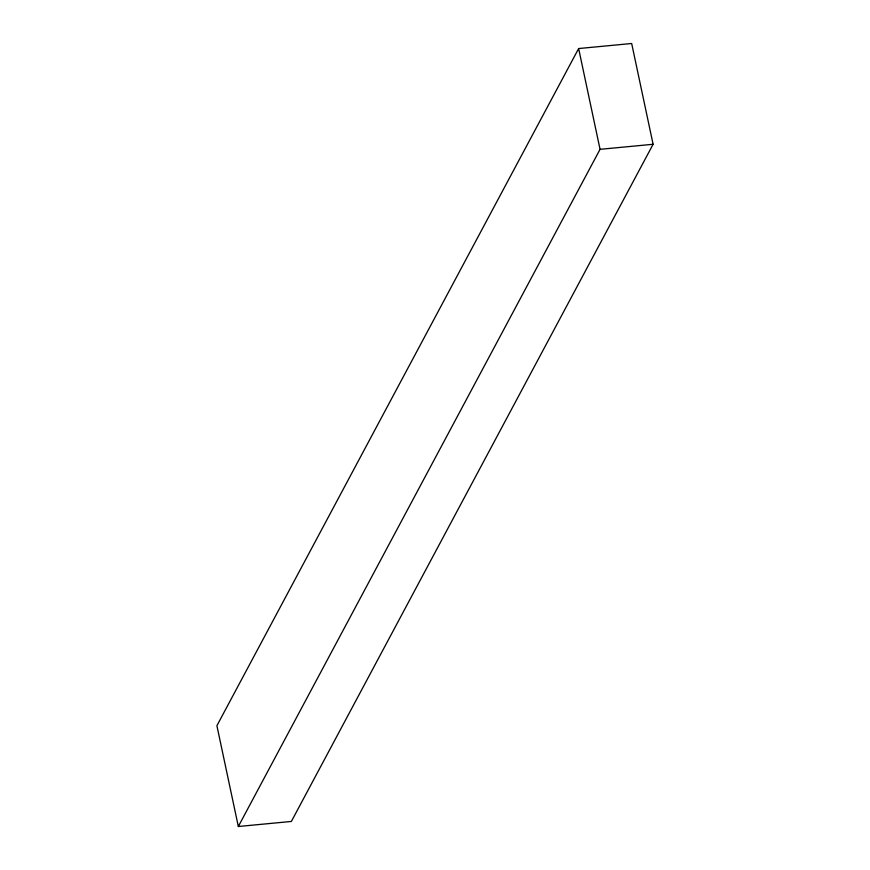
<?xml version="1.0" encoding="UTF-8"?>
<svg xmlns="http://www.w3.org/2000/svg" width="870" height="870" viewBox="0 0 870 870"><rect width="100%" height="100%" fill="white"/><g stroke="black" fill="none" stroke-linecap="round" stroke-linejoin="round"><path stroke-width="1.3" d="M578.637 48.546L216.902 725.721L238.326 826.5L291.363 821.454L653.098 144.279L631.674 43.5L578.637 48.546L600.05 149.325L238.326 826.5M600.05 149.325L653.098 144.279"/></g></svg>
